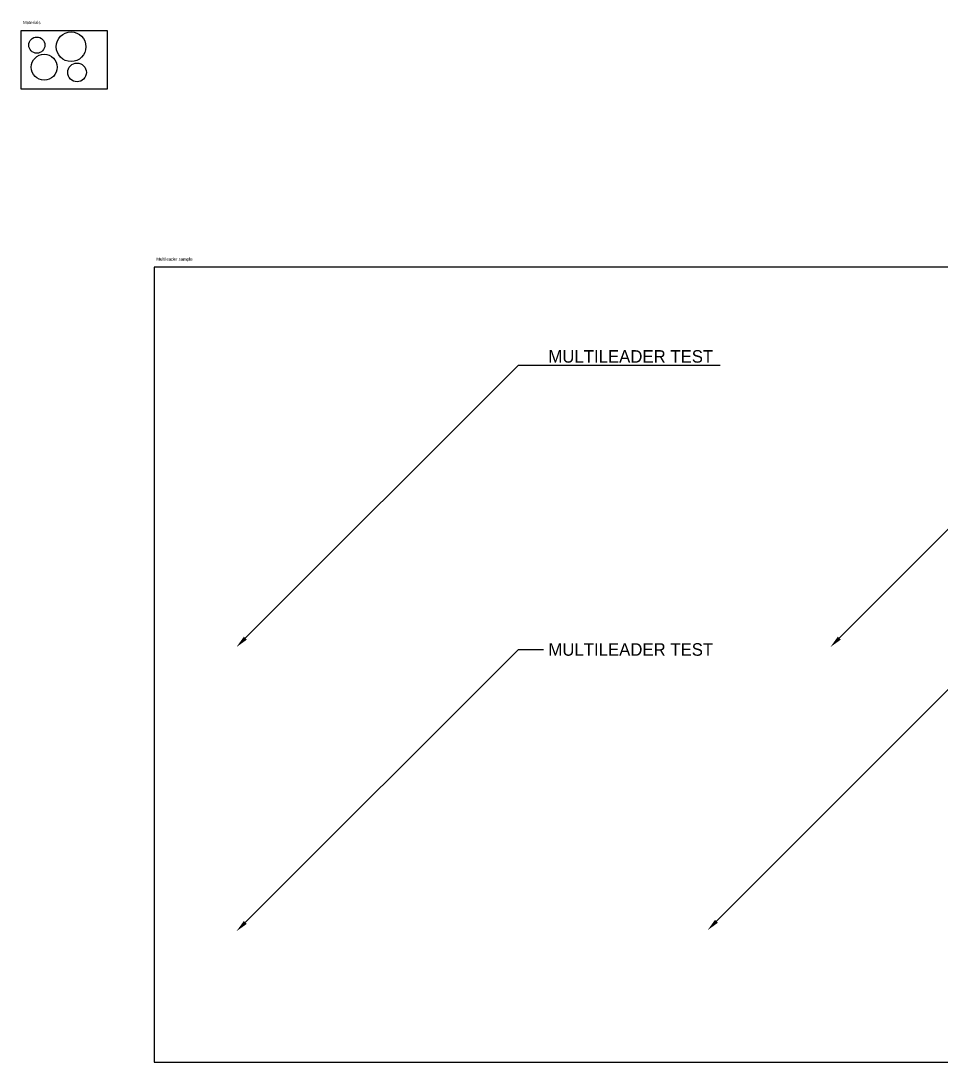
# Model space of a CAD drawing. Extents: x -15 to 1852, y -566 to 111.
# Drawn here: x 10.2 to 304, y -566.2 to -233.7 of the extents above; entities that cross this region are included whole.
import ezdxf

# ---------------------------------------------------------------- set-up
doc = ezdxf.new("R2010")
doc.units = 0
doc.layers.get('0').update_dxf_attribs({"linetype": 'CONTINUOUS'})
doc.styles.add('CUSTOM_TEXT_STYLE', font='txt')

# ---------------------------------------------------------------- blocks, each defined once
blk = doc.blocks.new('*U69')
at = {"linetype": 'BYBLOCK'}
blk.add_line((169, -434.38), (177, -434.38), dxfattribs=at)
blk.add_lwpolyline([(81.83, -521.55), (169, -434.38)], dxfattribs=at)
blk.add_solid([(82.3, -522.02), (79, -524.38), (81.36, -521.08)])
blk.add_text('MULTILEADER TEST', height=4).set_placement((178.58, -436.41))
blk = doc.blocks.new('*U70')
at = {"linetype": 'BYBLOCK'}
blk.add_line((319.42, -434.01), (327.42, -434.01), dxfattribs=at)
blk.add_lwpolyline([(232.25, -521.18), (319.42, -434.01)], dxfattribs=at)
blk.add_solid([(232.72, -521.65), (229.42, -524.01), (231.78, -520.71)])
for s, p in [('MULTILEADER', (329.01, -435.97)), ('TEST', (329.29, -442.71)), ('123', (328.82, -449.39))]:
    blk.add_text(s, height=4).set_placement(p)
blk = doc.blocks.new('*U80')
at = {"linetype": 'BYBLOCK'}
blk.add_line((169, -343.64), (177, -343.64), dxfattribs=at)
for points in [[(81.83, -430.81), (169, -343.64)], [(177, -343.64), (233.43, -343.64)]]:
    blk.add_lwpolyline(points, dxfattribs=at)
blk.add_solid([(82.3, -431.28), (79, -433.64), (81.36, -430.34)])
blk.add_text('MULTILEADER TEST', height=4).set_placement((178.58, -342.84))
blk = doc.blocks.new('*U81')
at = {"linetype": 'BYBLOCK'}
blk.add_line((358.61, -343.64), (366.61, -343.64), dxfattribs=at)
blk.add_lwpolyline([(271.44, -430.81), (358.61, -343.64)], dxfattribs=at)
blk.add_solid([(271.91, -431.28), (268.61, -433.64), (270.97, -430.34)])
blk.add_text('MULTILEADER TEST', height=4).set_placement((368.2, -347.71))

msp = doc.modelspace()

# ---------------------------------------------------------------- linework, layer by layer
for points in [[(10.161, -236.842), (10.161, -255.452), (37.812, -255.452), (37.812, -236.842)], [(52.691, -312.362), (52.691, -566.169), (1852.186, -566.169), (1852.186, -312.362)]]:
    msp.add_lwpolyline(points, close=True)
for centre, radius in [((15.27, -241.456), 2.586), ((26.199, -241.957), 4.743), ((17.626, -248.517), 4.144), ((28.104, -250.17), 2.989)]:
    msp.add_circle(centre, radius)

# ---------------------------------------------------------------- block references
at = {"color": 193}
for name in ['*U80', '*U81', '*U70', '*U69']:
    msp.add_blockref(name, (0, 0), dxfattribs=at)

# ---------------------------------------------------------------- texts
at = {"style": 'CUSTOM_TEXT_STYLE'}
for s, p in [('Materials', (10.868, -234.753)), ('Multileader sample', (53.399, -310.273))]:
    msp.add_text(s, height=1, dxfattribs=at).set_placement(p)

doc.saveas('drawing.dxf')
